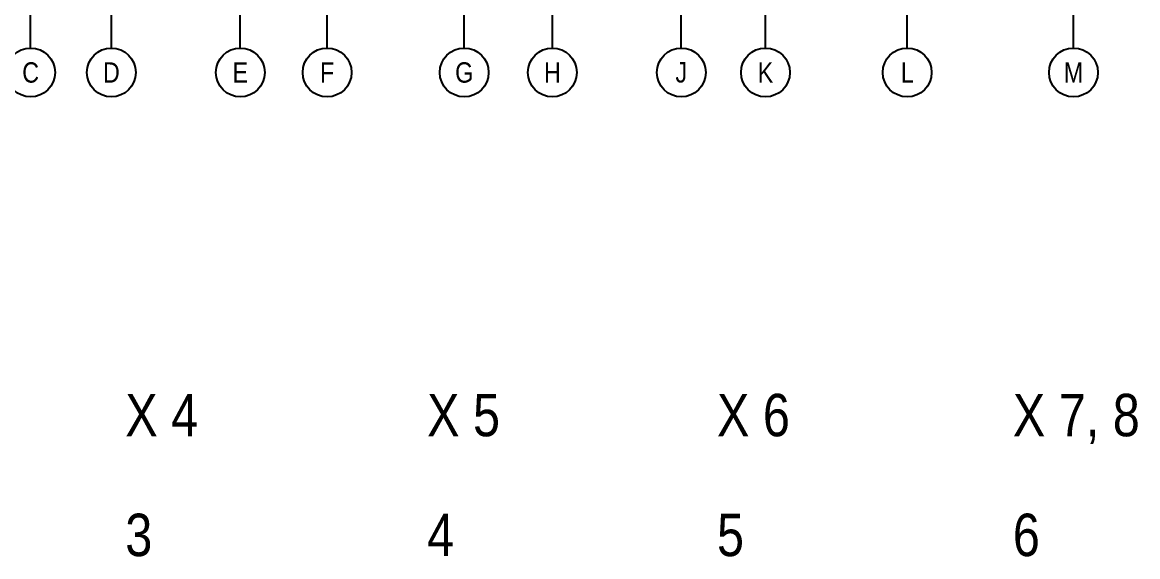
# Model space of a CAD drawing. Header units: millimetres. Extents: x 3014920 to 3563667, y -1638653 to -1356471.
# Drawn here: x 3062204 to 3144400, y -1581763 to -1542374 of the extents above; entities that cross this region are included whole.
import ezdxf
from ezdxf.enums import TextEntityAlignment as Align

# ---------------------------------------------------------------- set-up
doc = ezdxf.new("R2010")
doc.units = ezdxf.units.MM
doc.header["$MEASUREMENT"] = 0
doc.linetypes.add('CHG_XX_Luoi truc$0$MB_Luoi truc$0$Center101', pattern=[13, 10, -1, 1, -1])
doc.layers.get('Defpoints').update_dxf_attribs({"color": 10, "lineweight": 0})
for name, color, linetype, lineweight in [('CHG_XX_Cot_Ham 2$0$NS-Pier-H2', 150, 'Continuous', 13), ('CHG_XX_Damsan_Ham 2$0$CHG_XX_Damsan_Ham 2$0$DBAO', 3, 'Continuous', 13), ('CHG_XX_Damsan_Ham 2$0$HATCH', 57, 'Continuous', 9), ('TEXT', 7, 'Continuous', 15)]:
    doc.layers.add(name, color=color, linetype=linetype, lineweight=lineweight)
doc.layers.add('CHG_XX_Luoi truc$0$Grid', color=34, linetype='Continuous')
doc.layers.add('CHG_XX_Luoi truc$0$Grid Line', color=8, linetype='CHG_XX_Luoi truc$0$MB_Luoi truc$0$Center101')
doc.styles.add('CHG_XX_Luoi truc$0$MB_Luoi truc$0$Grid A-F$0$VNI-HelveCB', font='VHELVCB_0.TTF')
doc.styles.add('TTP-HelCon', font='VHELVCN_0.TTF')

# ---------------------------------------------------------------- blocks, each defined once
blk = doc.blocks.new('*U2889')
at = {"layer": 'CHG_XX_Luoi truc$0$Grid', "lineweight": -2}
blk.add_line((0, -3), (0, 0), dxfattribs=at)
blk.add_circle((0, -9), 6, dxfattribs=at)
at = {"layer": 'CHG_XX_Luoi truc$0$Grid Line'}
blk.add_line((0, 0), (0, 608), dxfattribs=at)
at = {"layer": 'CHG_XX_Luoi truc$0$Grid', "lineweight": -2, "style": 'CHG_XX_Luoi truc$0$MB_Luoi truc$0$Grid A-F$0$VNI-HelveCB'}
for tag, p in [('GRIDSUB', (0, 617)), ('GRID', (0, -9))]:
    blk.add_attdef(tag, text='', height=5, dxfattribs=at).set_placement(p, align=Align.MIDDLE)
blk = doc.blocks.new('*U2894')
at = {"layer": 'CHG_XX_Luoi truc$0$Grid', "lineweight": -2}
blk.add_line((0, -3), (0, 0), dxfattribs=at)
blk.add_circle((0, -9), 6, dxfattribs=at)
at = {"layer": 'CHG_XX_Luoi truc$0$Grid Line'}
blk.add_line((0, 0), (0, 608), dxfattribs=at)
at = {"layer": 'CHG_XX_Luoi truc$0$Grid', "lineweight": -2, "style": 'CHG_XX_Luoi truc$0$MB_Luoi truc$0$Grid A-F$0$VNI-HelveCB'}
for tag, p in [('GRIDSUB', (0, 617)), ('GRID', (0, -9))]:
    blk.add_attdef(tag, text='', height=5, dxfattribs=at).set_placement(p, align=Align.MIDDLE)
blk = doc.blocks.new('CHG_XX_Luoi truc')
at = {"layer": 'CHG_XX_Luoi truc$0$Grid'}
ref = blk.add_blockref('*U2889', (22700, -12747), dxfattribs=dict(at, xscale=300, yscale=300, zscale=300))
ref.add_attrib('GRID', 'C', dxfattribs={"lineweight": -2, "height": 1500, "style": 'CHG_XX_Luoi truc$0$MB_Luoi truc$0$Grid A-F$0$VNI-HelveCB'}).set_placement((22700, -15447), align=Align.MIDDLE)
ref = blk.add_blockref('*U2889', (28650, -12747), dxfattribs=dict(at, xscale=300, yscale=300, zscale=300))
ref.add_attrib('GRID', 'D', dxfattribs={"lineweight": -2, "height": 1500, "style": 'CHG_XX_Luoi truc$0$MB_Luoi truc$0$Grid A-F$0$VNI-HelveCB'}).set_placement((28650, -15447), align=Align.MIDDLE)
ref = blk.add_blockref('*U2889', (38150, -12747), dxfattribs=dict(at, xscale=300, yscale=300, zscale=300))
ref.add_attrib('GRID', 'E', dxfattribs={"lineweight": -2, "height": 1500, "style": 'CHG_XX_Luoi truc$0$MB_Luoi truc$0$Grid A-F$0$VNI-HelveCB'}).set_placement((38150, -15447), align=Align.MIDDLE)
ref = blk.add_blockref('*U2889', (44550, -12747), dxfattribs=dict(at, xscale=300, yscale=300, zscale=300))
ref.add_attrib('GRID', 'F', dxfattribs={"lineweight": -2, "height": 1500, "style": 'CHG_XX_Luoi truc$0$MB_Luoi truc$0$Grid A-F$0$VNI-HelveCB'}).set_placement((44550, -15447), align=Align.MIDDLE)
ref = blk.add_blockref('*U2889', (54650, -12747), dxfattribs=dict(at, xscale=300, yscale=300, zscale=300))
ref.add_attrib('GRID', 'G', dxfattribs={"lineweight": -2, "height": 1500, "style": 'CHG_XX_Luoi truc$0$MB_Luoi truc$0$Grid A-F$0$VNI-HelveCB'}).set_placement((54650, -15447), align=Align.MIDDLE)
ref = blk.add_blockref('*U2894', (61150, -12747), dxfattribs=dict(at, xscale=300, yscale=300, zscale=300))
ref.add_attrib('GRID', 'H', dxfattribs={"lineweight": -2, "height": 1500, "style": 'CHG_XX_Luoi truc$0$MB_Luoi truc$0$Grid A-F$0$VNI-HelveCB'}).set_placement((61150, -15447), align=Align.MIDDLE)
ref = blk.add_blockref('*U2889', (70650, -12747), dxfattribs=dict(at, xscale=300, yscale=300, zscale=300))
ref.add_attrib('GRID', 'J', dxfattribs={"lineweight": -2, "height": 1500, "style": 'CHG_XX_Luoi truc$0$MB_Luoi truc$0$Grid A-F$0$VNI-HelveCB'}).set_placement((70650, -15447), align=Align.MIDDLE)
ref = blk.add_blockref('*U2889', (76850, -12747), dxfattribs=dict(at, xscale=300, yscale=300, zscale=300))
ref.add_attrib('GRID', 'K', dxfattribs={"lineweight": -2, "height": 1500, "style": 'CHG_XX_Luoi truc$0$MB_Luoi truc$0$Grid A-F$0$VNI-HelveCB'}).set_placement((76850, -15447), align=Align.MIDDLE)
ref = blk.add_blockref('*U2889', (87300, -12747), dxfattribs=dict(at, xscale=300, yscale=300, zscale=300))
ref.add_attrib('GRID', 'L', dxfattribs={"lineweight": -2, "height": 1500, "style": 'CHG_XX_Luoi truc$0$MB_Luoi truc$0$Grid A-F$0$VNI-HelveCB'}).set_placement((87300, -15447), align=Align.MIDDLE)
ref = blk.add_blockref('*U2889', (99550, -12747), dxfattribs=dict(at, xscale=300, yscale=300, zscale=300))
ref.add_attrib('GRID', 'M', dxfattribs={"lineweight": -2, "height": 1500, "style": 'CHG_XX_Luoi truc$0$MB_Luoi truc$0$Grid A-F$0$VNI-HelveCB'}).set_placement((99550, -15447), align=Align.MIDDLE)
blk = doc.blocks.new('CHG_XX_Cot_Ham 2')
at = {"layer": 'CHG_XX_Cot_Ham 2$0$NS-Pier-H2'}
blk.add_blockref('CHG_XX_Luoi truc', (0, 0), dxfattribs=at)
blk = doc.blocks.new('CHG_XX_Damsan_Ham 2', base_point=(3089256, -609981))
at = {"layer": 'CHG_XX_Damsan_Ham 2$0$CHG_XX_Damsan_Ham 2$0$DBAO'}
blk.add_blockref('CHG_XX_Cot_Ham 2', (0, 0), dxfattribs=at)
at = {"layer": 'CHG_XX_Damsan_Ham 2$0$HATCH'}
blk.add_blockref('CHG_XX_Cot_Ham 2', (0, 0), dxfattribs=at)

msp = doc.modelspace()

# ---------------------------------------------------------------- block references
at = {"layer": 'Defpoints'}
msp.add_blockref('CHG_XX_Damsan_Ham 2', (6129373.22641, -2140605.03015), dxfattribs=at)

# ---------------------------------------------------------------- texts
at = {"layer": 'TEXT', "color": 1, "style": 'TTP-HelCon'}
for s, p in [('X 4', (3069792.83822, -1572884.62759)), ('X 5', (3092036.30308, -1572884.62759)), ('X 6', (3113398.32528, -1572884.62759)), ('X 7, 8', (3135201.0688, -1572884.62759)), ('3', (3069792.83822, -1581718.808)), ('4', (3092036.30308, -1581718.808)), ('5', (3113398.32528, -1581718.808)), ('6', (3135201.0688, -1581718.808))]:
    msp.add_text(s, height=3125, dxfattribs=at).set_placement(p)

doc.saveas('drawing.dxf')
